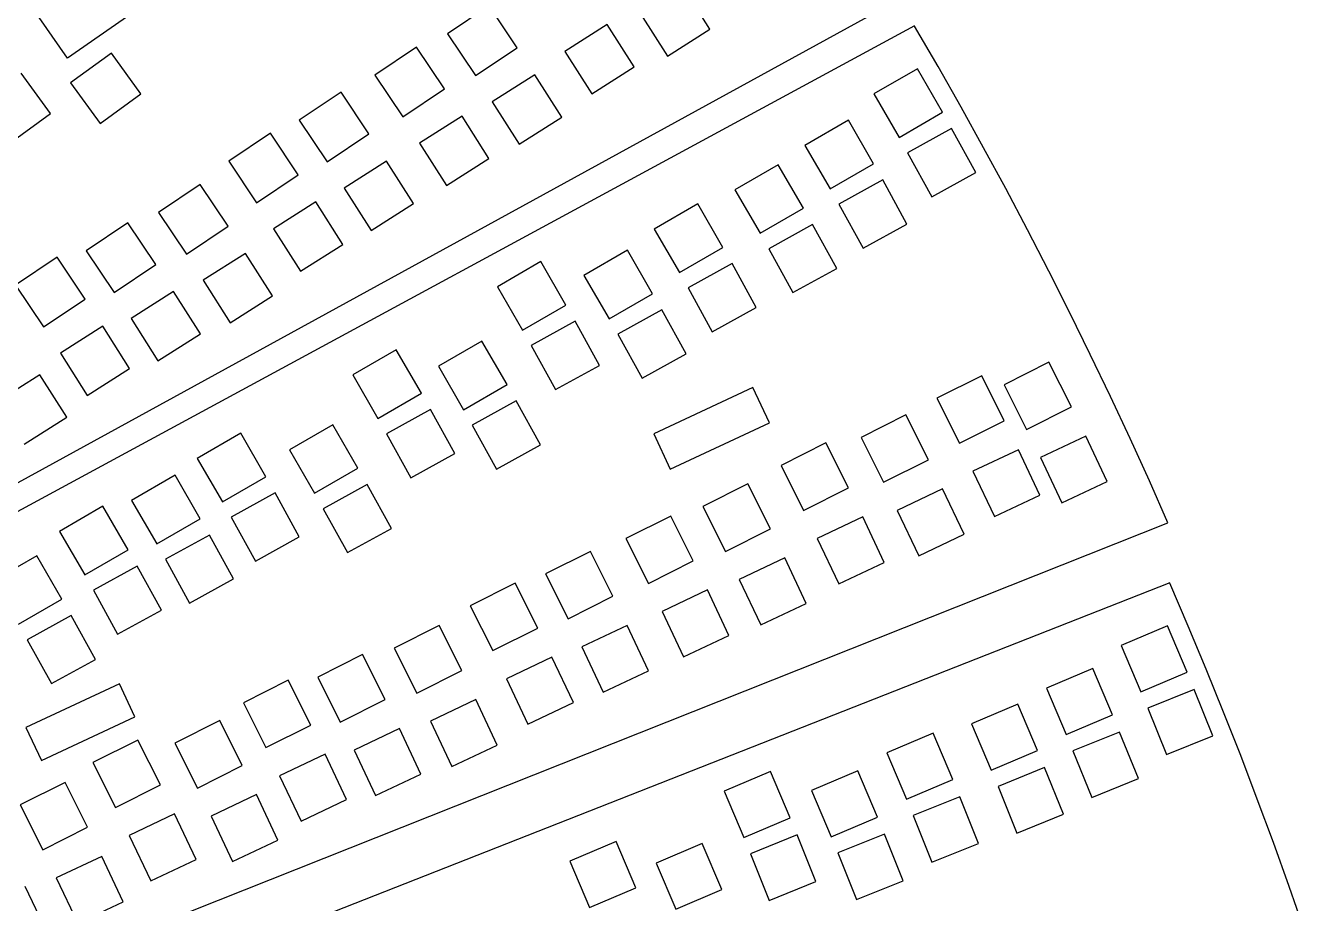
# Model space of a CAD drawing. Extents: x -27280 to 27280, y -16671 to 16671.
# Drawn here: x 23439 to 24661, y -10632 to -9793 of the extents above; entities that cross this region are included whole.
import ezdxf

# ---------------------------------------------------------------- set-up
doc = ezdxf.new("R2010")
doc.units = 0
doc.header["$MEASUREMENT"] = 0
doc.layers.get('0').update_dxf_attribs({"linetype": 'CONTINUOUS'})

msp = doc.modelspace()

# ---------------------------------------------------------------- linework, layer by layer
for p, q in [((23596.9, -9742.1), (23478.6, -9824.2)), ((23080.2, -10422.3), (24284.8, -9761.9)), ((24092.8, -9796.6), (24067.1, -9756.1)), ((23478.6, -9824.2), (23444.4, -9775)), ((23881.8, -9774.4), (23841.9, -9801.1)), ((23908.5, -9814.3), (23881.8, -9774.4)), ((23994.6, -9792.1), (23954.1, -9817.9)), ((24020.3, -9832.7), (23994.6, -9792.1)), ((24026.6, -9781.8), (24052.3, -9822.3)), ((24288.3, -9793.4), (23080.2, -10447.4)), ((23841.9, -9801.1), (23868.6, -9841)), ((24052.3, -9822.3), (24092.8, -9796.6)), ((24288.5, -9793.8), (24288.3, -9793.4)), ((24310.9, -9832.3), (24288.5, -9793.8)), ((23812.3, -9813.8), (23772.4, -9840.5)), ((23839, -9853.7), (23812.3, -9813.8)), ((23868.6, -9841), (23908.5, -9814.3)), ((23520.6, -9819.6), (23481.7, -9847.8)), ((23548.7, -9858.5), (23520.6, -9819.6)), ((23954.1, -9817.9), (23979.8, -9858.4)), ((23462.4, -9877.3), (23434.3, -9838.5)), ((23772.4, -9840.5), (23799.1, -9880.4)), ((23925.4, -9840.2), (23884.8, -9865.9)), ((23951.1, -9880.8), (23925.4, -9840.2)), ((23979.8, -9858.4), (24020.3, -9832.7)), ((24291.1, -9834.5), (24249.5, -9858.5)), ((24315.1, -9876), (24291.1, -9834.5)), ((24332.9, -9871), (24310.9, -9832.3)), ((23481.7, -9847.8), (23509.9, -9886.7)), ((23509.9, -9886.7), (23548.7, -9858.5)), ((23740.2, -9856.8), (23700.3, -9883.5)), ((23766.9, -9896.7), (23740.2, -9856.8)), ((23799.1, -9880.4), (23839, -9853.7)), ((24249.5, -9858.5), (24273.6, -9900.1)), ((23423.6, -9905.5), (23462.4, -9877.3)), ((23884.8, -9865.9), (23910.5, -9906.5)), ((24273.6, -9900.1), (24315.1, -9876)), ((24354.4, -9909.9), (24332.9, -9871)), ((23700.3, -9883.5), (23727, -9923.4)), ((23855.9, -9879.7), (23815.3, -9905.4)), ((23881.6, -9920.2), (23855.9, -9879.7)), ((23910.5, -9906.5), (23951.1, -9880.8)), ((24225.2, -9883.6), (24183.7, -9907.7)), ((24249.3, -9925.2), (24225.2, -9883.6)), ((23672.7, -9895.9), (23632.8, -9922.6)), ((23699.3, -9935.8), (23672.7, -9895.9)), ((23727, -9923.4), (23766.9, -9896.7)), ((24323.9, -9891.6), (24281.8, -9914.7)), ((24347, -9933.6), (24323.9, -9891.6)), ((23815.3, -9905.4), (23841, -9945.9)), ((24183.7, -9907.7), (24207.7, -9949.2)), ((24375.6, -9949), (24354.4, -9909.9)), ((23632.8, -9922.6), (23659.5, -9962.5)), ((23783.8, -9922.7), (23743.3, -9948.4)), ((23809.5, -9963.2), (23783.8, -9922.7)), ((23841, -9945.9), (23881.6, -9920.2)), ((24158.2, -9926.1), (24116.7, -9950.1)), ((24182.2, -9967.7), (24158.2, -9926.1)), ((24207.7, -9949.2), (24249.3, -9925.2)), ((24281.8, -9914.7), (24305, -9956.8)), ((23659.5, -9962.5), (23699.3, -9935.8)), ((24305, -9956.8), (24347, -9933.6)), ((23605.5, -9945.1), (23565.6, -9971.8)), ((23632.2, -9985), (23605.5, -9945.1)), ((23743.3, -9948.4), (23769, -9988.9)), ((24116.7, -9950.1), (24140.7, -9991.7)), ((24258, -9940.7), (24216, -9963.9)), ((24281.2, -9982.8), (24258, -9940.7)), ((24396.4, -9988.3), (24375.6, -9949)), ((23716.2, -9961.7), (23675.7, -9987.4)), ((23742, -10002.3), (23716.2, -9961.7)), ((23769, -9988.9), (23809.5, -9963.2)), ((24081.2, -9963.6), (24039.6, -9987.6)), ((24105.2, -10005.1), (24081.2, -9963.6)), ((23565.6, -9971.8), (23592.3, -10011.7)), ((24140.7, -9991.7), (24182.2, -9967.7)), ((24216, -9963.9), (24239.2, -10005.9)), ((23536.4, -9981.6), (23496.5, -10008.3)), ((23563.1, -10021.5), (23536.4, -9981.6)), ((23592.3, -10011.7), (23632.2, -9985)), ((23675.7, -9987.4), (23701.4, -10028)), ((24039.6, -9987.6), (24063.6, -10029.1)), ((24191, -9983.2), (24149, -10006.4)), ((24214.2, -10025.2), (24191, -9983.2)), ((24239.2, -10005.9), (24281.2, -9982.8)), ((24416.8, -10027.8), (24396.4, -9988.3)), ((23496.5, -10008.3), (23523.2, -10048.2)), ((23649, -10010.9), (23608.5, -10036.6)), ((23674.8, -10051.5), (23649, -10010.9)), ((23701.4, -10028), (23742, -10002.3)), ((24014, -10007.8), (23972.4, -10031.9)), ((24038, -10049.4), (24014, -10007.8)), ((24063.6, -10029.1), (24105.2, -10005.1)), ((24149, -10006.4), (24172.1, -10048.4)), ((23468.8, -10014.6), (23428.9, -10041.3)), ((23495.5, -10054.5), (23468.8, -10014.6)), ((23523.2, -10048.2), (23563.1, -10021.5)), ((23931.2, -10018.7), (23889.7, -10042.8)), ((23955.2, -10060.3), (23931.2, -10018.7)), ((24114, -10020.6), (24071.9, -10043.8)), ((24137.1, -10062.7), (24114, -10020.6)), ((23608.5, -10036.6), (23634.2, -10077.2)), ((23972.4, -10031.9), (23996.5, -10073.4)), ((24172.1, -10048.4), (24214.2, -10025.2)), ((24436.8, -10067.6), (24416.8, -10027.8)), ((23428.9, -10041.3), (23455.6, -10081.2)), ((23580, -10047.4), (23539.4, -10073.1)), ((23605.7, -10087.9), (23580, -10047.4)), ((23889.7, -10042.8), (23913.7, -10084.3)), ((24071.9, -10043.8), (24095.1, -10085.9)), ((23455.6, -10081.2), (23495.5, -10054.5)), ((23634.2, -10077.2), (23674.8, -10051.5)), ((23913.7, -10084.3), (23955.2, -10060.3)), ((23996.5, -10073.4), (24038, -10049.4)), ((23539.4, -10073.1), (23565.1, -10113.7)), ((24046.8, -10064.9), (24004.7, -10088.1)), ((24070, -10107), (24046.8, -10064.9)), ((24095.1, -10085.9), (24137.1, -10062.7)), ((24456.4, -10107.5), (24436.8, -10067.6)), ((23512.4, -10080.5), (23471.9, -10106.2)), ((23538.1, -10121), (23512.4, -10080.5)), ((23964, -10075.8), (23922, -10099)), ((23987.2, -10117.9), (23964, -10075.8)), ((23565.1, -10113.7), (23605.7, -10087.9)), ((23874.8, -10094.7), (23833.3, -10118.8)), ((23898.9, -10136.3), (23874.8, -10094.7)), ((24004.7, -10088.1), (24027.9, -10130.1)), ((23471.9, -10106.2), (23497.6, -10146.7)), ((23793, -10103.1), (23751.4, -10127.1)), ((23817, -10144.6), (23793, -10103.1)), ((23922, -10099), (23945.1, -10141)), ((24027.9, -10130.1), (24070, -10107)), ((24475.6, -10147.6), (24456.4, -10107.5)), ((23497.6, -10146.7), (23538.1, -10121)), ((23833.3, -10118.8), (23857.3, -10160.3)), ((23945.1, -10141), (23987.2, -10117.9)), ((24416.9, -10114.8), (24374, -10136.4)), ((24438.5, -10157.7), (24416.9, -10114.8)), ((23452.2, -10126.8), (23411.7, -10152.5)), ((23477.9, -10167.4), (23452.2, -10126.8)), ((23751.4, -10127.1), (23775.4, -10168.6)), ((24352.6, -10127.9), (24309.7, -10149.4)), ((24374.2, -10170.8), (24352.6, -10127.9)), ((23775.4, -10168.6), (23817, -10144.6)), ((23857.3, -10160.3), (23898.9, -10136.3)), ((24134, -10139.2), (24039.3, -10183.5)), ((24149.7, -10172.8), (24134, -10139.2)), ((24374, -10136.4), (24395.6, -10179.3)), ((23907.6, -10151.8), (23865.6, -10175)), ((23930.8, -10193.9), (23907.6, -10151.8)), ((24309.7, -10149.4), (24331.3, -10192.3)), ((24395.6, -10179.3), (24438.5, -10157.7)), ((24494.4, -10187.9), (24475.6, -10147.6)), ((23437.4, -10193.1), (23477.9, -10167.4)), ((23825.8, -10160.1), (23783.7, -10183.3)), ((23848.9, -10202.2), (23825.8, -10160.1)), ((24280.2, -10165.2), (24237.3, -10186.8)), ((24301.7, -10208.1), (24280.2, -10165.2)), ((24331.3, -10192.3), (24374.2, -10170.8)), ((23644.3, -10182.7), (23602.8, -10206.8)), ((23668.4, -10224.3), (23644.3, -10182.7)), ((23732.3, -10174.6), (23690.8, -10198.7)), ((23756.3, -10216.2), (23732.3, -10174.6)), ((23783.7, -10183.3), (23806.9, -10225.3)), ((23865.6, -10175), (23888.8, -10217)), ((24039.3, -10183.5), (24054.9, -10217)), ((24054.9, -10217), (24149.7, -10172.8)), ((23888.8, -10217), (23930.8, -10193.9)), ((24203.7, -10192.1), (24160.9, -10213.7)), ((24225.3, -10235), (24203.7, -10192.1)), ((24237.3, -10186.8), (24258.8, -10229.7)), ((24452.1, -10185.5), (24408.7, -10206.1)), ((24472.6, -10228.9), (24452.1, -10185.5)), ((24512.9, -10228.4), (24494.4, -10187.9)), ((23602.8, -10206.8), (23626.8, -10248.3)), ((23690.8, -10198.7), (23714.8, -10240.2)), ((23806.9, -10225.3), (23848.9, -10202.2)), ((24387.7, -10198.6), (24344.3, -10219.1)), ((24408.3, -10242), (24387.7, -10198.6)), ((24408.7, -10206.1), (24429.2, -10249.4)), ((23714.8, -10240.2), (23756.3, -10216.2)), ((24160.9, -10213.7), (24182.4, -10256.6)), ((24258.8, -10229.7), (24301.7, -10208.1)), ((24344.3, -10219.1), (24364.9, -10262.5)), ((23581.5, -10223), (23540, -10247)), ((23605.5, -10264.5), (23581.5, -10223)), ((23626.8, -10248.3), (23668.4, -10224.3)), ((23765.1, -10231.7), (23723.1, -10254.9)), ((23788.3, -10273.8), (23765.1, -10231.7)), ((24129.1, -10231.3), (24086.2, -10252.9)), ((24150.7, -10274.2), (24129.1, -10231.3)), ((24429.2, -10249.4), (24472.6, -10228.9)), ((24530.6, -10268.5), (24512.9, -10228.4)), ((23677.1, -10239.8), (23635.1, -10263)), ((23700.3, -10281.9), (23677.1, -10239.8)), ((24182.4, -10256.6), (24225.3, -10235)), ((24315.3, -10235.9), (24271.9, -10256.5)), ((24335.8, -10279.3), (24315.3, -10235.9)), ((24364.9, -10262.5), (24408.3, -10242)), ((23512.6, -10252.6), (23471.1, -10276.7)), ((23536.7, -10294.2), (23512.6, -10252.6)), ((23540, -10247), (23564, -10288.5)), ((23723.1, -10254.9), (23746.2, -10296.9)), ((24086.2, -10252.9), (24107.8, -10295.8)), ((24271.9, -10256.5), (24292.4, -10299.9)), ((23253.8, -10775.6), (24530.6, -10268.5)), ((23564, -10288.5), (23605.5, -10264.5)), ((23635.1, -10263), (23658.3, -10305)), ((24055.3, -10261.9), (24012.4, -10283.5)), ((24076.9, -10304.8), (24055.3, -10261.9)), ((24238.9, -10262.8), (24195.5, -10283.3)), ((24259.4, -10306.2), (24238.9, -10262.8)), ((23471.1, -10276.7), (23495.1, -10318.2)), ((23614.3, -10280.1), (23572.3, -10303.2)), ((23637.5, -10322.1), (23614.3, -10280.1)), ((23746.2, -10296.9), (23788.3, -10273.8)), ((24107.8, -10295.8), (24150.7, -10274.2)), ((24292.4, -10299.9), (24335.8, -10279.3)), ((23658.3, -10305), (23700.3, -10281.9)), ((24012.4, -10283.5), (24034, -10326.3)), ((24195.5, -10283.3), (24216, -10326.7)), ((23449.4, -10299.9), (23407.8, -10323.9)), ((23473.4, -10341.4), (23449.4, -10299.9)), ((23495.1, -10318.2), (23536.7, -10294.2)), ((23572.3, -10303.2), (23595.4, -10345.3)), ((23978.5, -10295.7), (23935.6, -10317.3)), ((24000.1, -10338.6), (23978.5, -10295.7)), ((24034, -10326.3), (24076.9, -10304.8)), ((24164.3, -10302), (24120.9, -10322.5)), ((24184.8, -10345.4), (24164.3, -10302)), ((23545.4, -10309.7), (23503.4, -10332.9)), ((23568.6, -10351.8), (23545.4, -10309.7)), ((23935.6, -10317.3), (23957.2, -10360.2)), ((24216, -10326.7), (24259.4, -10306.2)), ((24532.4, -10325.8), (23253.8, -10828.5)), ((23595.4, -10345.3), (23637.5, -10322.1)), ((23906.6, -10326.1), (23863.7, -10347.7)), ((23928.2, -10369), (23906.6, -10326.1)), ((24120.9, -10322.5), (24141.4, -10365.9)), ((24532.6, -10326.2), (24532.4, -10325.8)), ((24550.1, -10367.2), (24532.6, -10326.2)), ((23431.8, -10365.4), (23473.4, -10341.4)), ((23503.4, -10332.9), (23526.6, -10374.9)), ((23957.2, -10360.2), (24000.1, -10338.6)), ((24090.4, -10332.6), (24047.1, -10353.1)), ((24111, -10376), (24090.4, -10332.6)), ((23526.6, -10374.9), (23568.6, -10351.8)), ((23863.7, -10347.7), (23885.3, -10390.6)), ((24047.1, -10353.1), (24067.6, -10396.5)), ((24141.4, -10365.9), (24184.8, -10345.4)), ((23482.2, -10356.9), (23440.1, -10380.1)), ((23505.3, -10399), (23482.2, -10356.9)), ((23833.9, -10366.7), (23791, -10388.3)), ((23855.5, -10409.6), (23833.9, -10366.7)), ((24013.7, -10366.4), (23970.3, -10386.9)), ((24034.2, -10409.8), (24013.7, -10366.4)), ((24530.2, -10366.9), (24486, -10385.7)), ((24549, -10411.1), (24530.2, -10366.9)), ((23885.3, -10390.6), (23928.2, -10369)), ((24067.6, -10396.5), (24111, -10376)), ((24567.2, -10408.3), (24550.1, -10367.2)), ((23440.1, -10380.1), (23463.3, -10422.1)), ((23791, -10388.3), (23812.6, -10431.2)), ((23970.3, -10386.9), (23990.8, -10430.3)), ((24486, -10385.7), (24504.8, -10429.9)), ((23463.3, -10422.1), (23505.3, -10399)), ((23760.8, -10394.4), (23717.9, -10416)), ((23782.4, -10437.3), (23760.8, -10394.4)), ((23941.8, -10396.8), (23898.4, -10417.4)), ((23962.3, -10440.2), (23941.8, -10396.8)), ((23812.6, -10431.2), (23855.5, -10409.6)), ((23990.8, -10430.3), (24034.2, -10409.8)), ((24458.8, -10407.8), (24414.7, -10426.6)), ((24477.7, -10451.9), (24458.8, -10407.8)), ((24504.8, -10429.9), (24549, -10411.1)), ((24583.9, -10449.5), (24567.2, -10408.3)), ((23528.3, -10422.2), (23438.9, -10464)), ((23543.1, -10454), (23528.3, -10422.2)), ((23689.7, -10418.9), (23646.9, -10440.4)), ((23711.3, -10461.7), (23689.7, -10418.9)), ((23717.9, -10416), (23739.5, -10458.8)), ((23898.4, -10417.4), (23918.9, -10460.8)), ((24414.7, -10426.6), (24433.5, -10470.7)), ((24555.8, -10427.6), (24511.3, -10445.5)), ((24573.7, -10472.1), (24555.8, -10427.6)), ((23739.5, -10458.8), (23782.4, -10437.3)), ((23869, -10437.4), (23825.6, -10457.9)), ((23889.5, -10480.8), (23869, -10437.4)), ((23918.9, -10460.8), (23962.3, -10440.2)), ((23646.9, -10440.4), (23668.4, -10483.3)), ((24387.2, -10441.8), (24343, -10460.6)), ((24406, -10485.9), (24387.2, -10441.8)), ((24433.5, -10470.7), (24477.7, -10451.9)), ((24511.3, -10445.5), (24529.2, -10490)), ((24600.2, -10490.9), (24583.9, -10449.5)), ((23438.9, -10464), (23453.7, -10495.7)), ((23453.7, -10495.7), (23543.1, -10454)), ((23624.3, -10457.5), (23581.4, -10479.1)), ((23645.8, -10500.4), (23624.3, -10457.5)), ((23668.4, -10483.3), (23711.3, -10461.7)), ((23825.6, -10457.9), (23846.2, -10501.3)), ((24343, -10460.6), (24361.8, -10504.8)), ((23545.9, -10476), (23503, -10497.6)), ((23567.5, -10518.9), (23545.9, -10476)), ((23796, -10465.1), (23752.6, -10485.6)), ((23816.5, -10508.5), (23796, -10465.1)), ((24306.1, -10469.6), (24262, -10488.4)), ((24324.9, -10513.8), (24306.1, -10469.6)), ((24484.5, -10468.4), (24439.9, -10486.3)), ((24502.4, -10512.9), (24484.5, -10468.4)), ((24529.2, -10490), (24573.7, -10472.1)), ((23581.4, -10479.1), (23603, -10521.9)), ((23752.6, -10485.6), (23773.1, -10529)), ((23846.2, -10501.3), (23889.5, -10480.8)), ((24262, -10488.4), (24280.8, -10532.6)), ((24361.8, -10504.8), (24406, -10485.9)), ((24439.9, -10486.3), (24457.8, -10530.8)), ((23503, -10497.6), (23524.6, -10540.5)), ((23603, -10521.9), (23645.8, -10500.4)), ((23724.9, -10489.6), (23681.5, -10510.1)), ((23745.4, -10533), (23724.9, -10489.6)), ((24616, -10532.4), (24600.2, -10490.9)), ((23681.5, -10510.1), (23702, -10553.5)), ((23773.1, -10529), (23816.5, -10508.5)), ((24150.6, -10506.2), (24106.4, -10525)), ((24169.4, -10550.4), (24150.6, -10506.2)), ((24234.1, -10505.4), (24189.9, -10524.2)), ((24252.9, -10549.6), (24234.1, -10505.4)), ((24412.8, -10502.4), (24368.3, -10520.3)), ((24430.7, -10547), (24412.8, -10502.4)), ((24457.8, -10530.8), (24502.4, -10512.9)), ((23476.3, -10516.5), (23433.4, -10538.1)), ((23497.9, -10559.4), (23476.3, -10516.5)), ((23524.6, -10540.5), (23567.5, -10518.9)), ((24106.4, -10525), (24125.3, -10569.2)), ((24189.9, -10524.2), (24208.7, -10568.4)), ((24280.8, -10532.6), (24324.9, -10513.8)), ((24368.3, -10520.3), (24386.1, -10564.9)), ((23433.4, -10538.1), (23455, -10581)), ((23659.4, -10528.2), (23616, -10548.7)), ((23679.9, -10571.6), (23659.4, -10528.2)), ((23702, -10553.5), (23745.4, -10533)), ((24331.8, -10530.3), (24287.2, -10548.1)), ((24349.6, -10574.8), (24331.8, -10530.3)), ((24631.5, -10574.1), (24616, -10532.4)), ((23581.1, -10546.7), (23537.7, -10567.2)), ((23601.6, -10590.1), (23581.1, -10546.7)), ((23616, -10548.7), (23636.5, -10592.1)), ((24125.3, -10569.2), (24169.4, -10550.4)), ((24208.7, -10568.4), (24252.9, -10549.6)), ((24287.2, -10548.1), (24305.1, -10592.7)), ((24386.1, -10564.9), (24430.7, -10547)), ((23455, -10581), (23497.9, -10559.4)), ((23537.7, -10567.2), (23558.2, -10610.6)), ((23636.5, -10592.1), (23679.9, -10571.6)), ((24003.2, -10573.1), (23959, -10591.9)), ((24022, -10617.3), (24003.2, -10573.1)), ((24085.4, -10574.8), (24041.3, -10593.6)), ((24104.2, -10619), (24085.4, -10574.8)), ((24176.2, -10566.8), (24131.7, -10584.7)), ((24194.1, -10611.4), (24176.2, -10566.8)), ((24259.7, -10566.1), (24215.2, -10583.9)), ((24277.6, -10610.6), (24259.7, -10566.1)), ((24305.1, -10592.7), (24349.6, -10574.8)), ((24646.5, -10616), (24631.5, -10574.1)), ((24131.7, -10584.7), (24149.6, -10629.3)), ((24215.2, -10583.9), (24233.1, -10628.5)), ((23511.4, -10587.2), (23468, -10607.8)), ((23532, -10630.6), (23511.4, -10587.2)), ((23558.2, -10610.6), (23601.6, -10590.1)), ((23959, -10591.9), (23977.8, -10636.1)), ((24041.3, -10593.6), (24060.1, -10637.8)), ((23468, -10607.8), (23488.6, -10651.2)), ((24149.6, -10629.3), (24194.1, -10611.4)), ((24233.1, -10628.5), (24277.6, -10610.6)), ((23458.9, -10659.4), (23438.3, -10616)), ((23977.8, -10636.1), (24022, -10617.3)), ((24060.1, -10637.8), (24104.2, -10619)), ((24661.1, -10658), (24646.5, -10616)), ((23488.6, -10651.2), (23532, -10630.6))]:
    msp.add_line(p, q)

doc.saveas('drawing.dxf')
